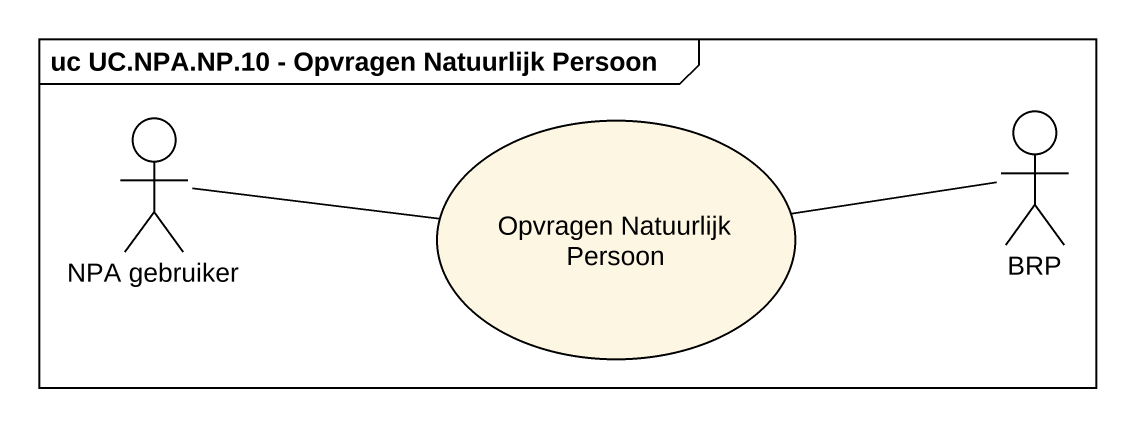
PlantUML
@startuml
mainframe uc UC.NPA.NP.10 - Opvragen Natuurlijk Persoon
actor "NPA gebruiker" as NPA_gebruiker
usecase "Opvragen Natuurlijk Persoon" as Opvragen_Natuurlijk_Persoon
actor BRP
NPA_gebruiker -right- Opvragen_Natuurlijk_Persoon
Opvragen_Natuurlijk_Persoon -right- BRP
@enduml
